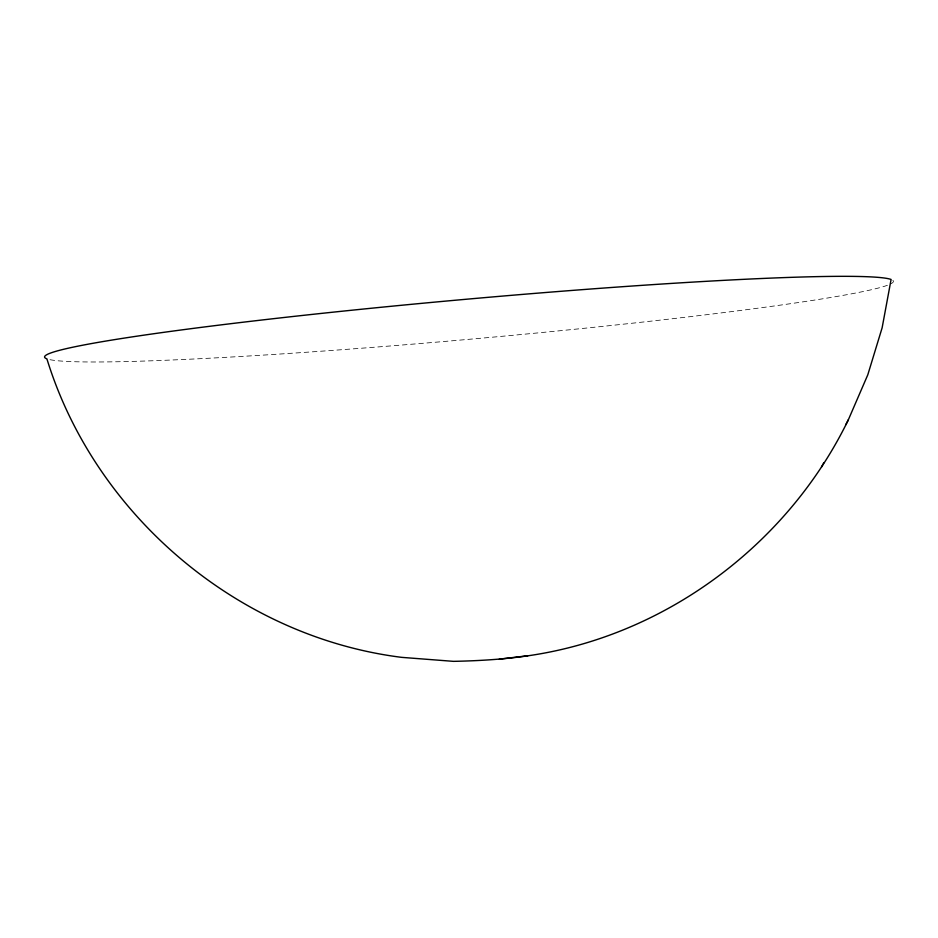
<?xml version="1.0" encoding="UTF-8"?>
<svg xmlns="http://www.w3.org/2000/svg" width="938" height="938" viewBox="0 0 938 938"><rect width="100%" height="100%" fill="white"/><g stroke="black" fill="none" stroke-linecap="round" stroke-linejoin="round"><path stroke-width="0.7" stroke-dasharray="4.69 3.52" d="M887.395 285.281A426.098 20.073 -5.1 0 1 464.603 339.697A426.098 20.073 -5.1 0 1 49.21 359.512M892.835 280.356A426.098 20.073 -5.1 0 1 888.18 284.988"/><path stroke-width="1.41" d="M848.28 419.954L867.791 374.825L882.13 327.796L891.1 279.465A426.098 20.073 -5.1 0 0 424.726 303.056A426.098 20.073 -5.1 0 0 46.9 358.844C95.195 515.736 238.709 636.937 401.722 657.362L453.453 661.349C484.887 660.727 516.51 658.546 547.393 652.508C676.931 627.311 790.699 538.482 848.28 419.954L845.736 424.762M821.5 467.054L823.845 462.61M499.344 659.144L527.836 655.768"/></g></svg>
